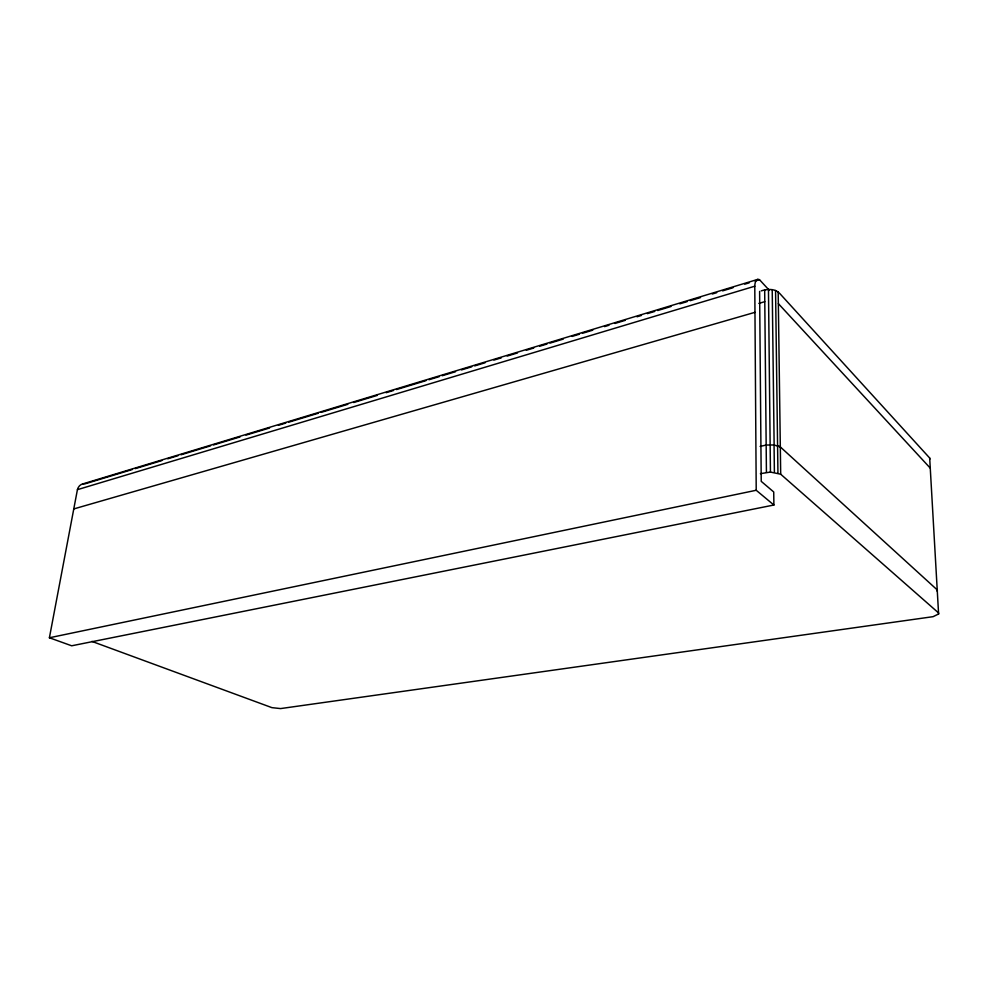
<?xml version="1.0" encoding="UTF-8"?>
<svg xmlns="http://www.w3.org/2000/svg" width="988" height="988" viewBox="0 0 988 988"><rect width="100%" height="100%" fill="white"/><g stroke="black" fill="none" stroke-linecap="round" stroke-linejoin="round"><path stroke-width="1.48" d="M759.611 291.398L761.229 481.354L773.728 491.975L773.888 505.016L71.679 645.794L49.4 637.766L77.422 489.665A10.794 8.312 69.7 0 1 85.104 483.811L132.318 469.522M760.39 473.66L770.442 472.079L780.693 474.215L938.563 612.931L938.6 613.98L933.08 616.673L280.58 708.581L271.91 707.643L91.909 641.397M82.56 483.984L757.697 279.406M135.27 468.633L161.834 460.593M167.738 458.803L178.075 455.678M181.026 454.789L210.543 445.847M213.494 444.958L240.059 436.918M245.963 435.128L269.563 427.989M278.418 425.309L285.804 423.074M288.755 422.185L318.272 413.243M321.224 412.354L347.788 404.314M353.692 402.524L377.305 395.385M386.147 392.705L393.533 390.47M396.484 389.581L426.001 380.639M428.953 379.75L439.277 376.626M442.229 375.736L455.517 371.71M461.421 369.932L471.745 366.795M474.697 365.906L485.034 362.781M493.889 360.101L501.262 357.866M507.165 356.075L517.49 352.951M526.345 350.271L533.73 348.035M539.633 346.257L547.006 344.022M549.958 343.132L563.246 339.106M572.101 336.426L579.474 334.191M582.426 333.302L592.763 330.177M604.57 326.608L608.991 325.262M614.894 323.471L625.231 320.347M637.025 316.778L641.459 315.431M647.362 313.653L654.735 311.418M657.687 310.528L670.976 306.502M679.83 303.822L687.203 301.587M690.155 300.698L700.492 297.573M712.299 294.004L716.72 292.658M722.623 290.867L732.96 287.743M744.767 284.173L749.188 282.84M755.091 281.049L759.513 279.703L769.356 290.398M77.422 489.665L754.783 286.211A15.45 5.681 75.5 0 1 759.513 279.703M758.87 303.402L764.786 301.673M761.205 290.88C767.182 288.891 775.333 288.36 779.828 293.572L929.683 458.024L938.6 613.98M73.779 508.931L754.968 312.332M760.143 446.415L766.231 445.032L774.135 444.971L772.221 289.669M49.4 637.766L756.215 490.27L773.888 505.016M937.328 591.046L937.291 589.96L780.31 446.922L774.061 444.983L774.394 472.313M777.568 445.736L780.31 446.922M778.359 303.625L930.264 468.127M937.229 589.947L937.279 591.034M929.683 458.024L929.733 459.321M778.186 291.831L780.693 474.215M775.568 290.484L777.939 473.054M768.466 289.459L770.442 472.079M764.675 289.879L766.429 472.35M754.783 286.211L756.215 490.27"/></g></svg>
